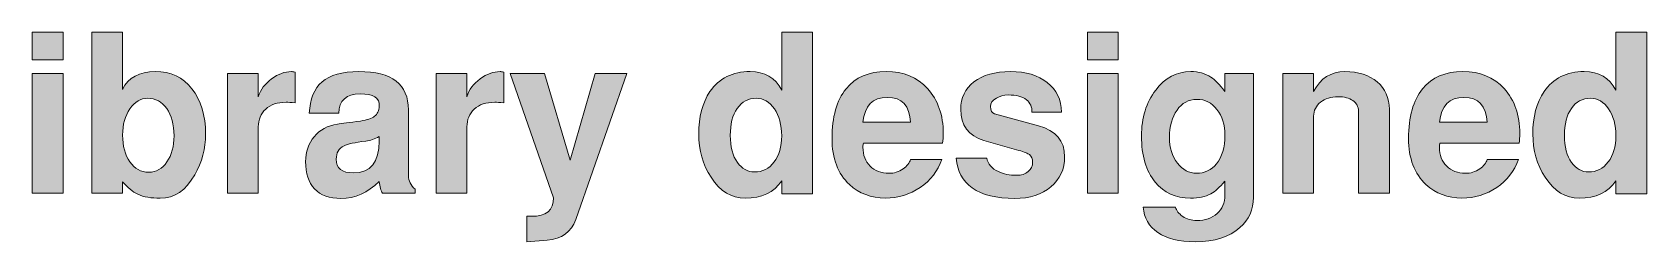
# Model space of a CAD drawing. Header units: inches. Extents: x 0.3 to 5.89, y -3.73 to -0.29.
# Drawn here: x 1.531 to 2.445, y -2.252 to -2.133 of the extents above; entities that cross this region are included whole.
import ezdxf

# ---------------------------------------------------------------- set-up
doc = ezdxf.new("R2010")
doc.units = ezdxf.units.IN
doc.header["$MEASUREMENT"] = 0
doc.layers.add('Layer 1', color=7, linetype='Continuous')

# ---------------------------------------------------------------- blocks, each defined once
blk = doc.blocks.new('block 28')
at = {"layer": 'Layer 1', "true_color": 0xed1f24}
h = blk.add_hatch(color=240, dxfattribs=at)
h.dxf.hatch_style = 2
h.paths.add_polyline_path([(1.5482, -2.14879), (1.5307, -2.14879), (1.5307, -2.13317), (1.5482, -2.13317)])
h.paths.add_polyline_path([(1.5482, -2.22429), (1.5307, -2.22429), (1.5307, -2.15654), (1.5482, -2.15654)])
h = blk.add_hatch(color=240, dxfattribs=at)
h.dxf.hatch_style = 2
edge = h.paths.add_edge_path()
edge.add_spline(control_points=[(1.62883, -2.19079), (1.62883, -2.19896), (1.62678, -2.20667), (1.62271, -2.21391), (1.6177, -2.22275), (1.61121, -2.22717), (1.6032, -2.22717), (1.59804, -2.22717), (1.59378, -2.22641), (1.59045, -2.22491), (1.58754, -2.2235), (1.58466, -2.22112), (1.58183, -2.21779), (1.58183, -2.21779), (1.58183, -2.22429), (1.58183, -2.22429), (1.58183, -2.22429), (1.56433, -2.22429), (1.56433, -2.22429), (1.56433, -2.22429), (1.56433, -2.13317), (1.56433, -2.13317), (1.56433, -2.13317), (1.58183, -2.13317), (1.58183, -2.13317), (1.58183, -2.13317), (1.58183, -2.16554), (1.58183, -2.16554), (1.58508, -2.15879), (1.59125, -2.15542), (1.60033, -2.15542), (1.60908, -2.15542), (1.61601, -2.15866), (1.62114, -2.16517), (1.62627, -2.17166), (1.62883, -2.18021), (1.62883, -2.19079)], knot_values=[0, 0, 0, 0, 1, 1, 1, 2, 2, 2, 3, 3, 3, 4, 4, 4, 5, 5, 5, 6, 6, 6, 7, 7, 7, 8, 8, 8, 9, 9, 9, 10, 10, 10, 11, 11, 11, 12, 12, 12, 12], degree=3, periodic=1)
edge = h.paths.add_edge_path()
edge.add_spline(control_points=[(1.61096, -2.19179), (1.61096, -2.18538), (1.60959, -2.18023), (1.60685, -2.17635), (1.60411, -2.17248), (1.6005, -2.17054), (1.59602, -2.17054), (1.59212, -2.17054), (1.58878, -2.17252), (1.586, -2.17648), (1.58322, -2.18044), (1.58183, -2.18542), (1.58183, -2.19141), (1.58183, -2.19758), (1.5832, -2.20262), (1.58594, -2.20654), (1.58868, -2.21046), (1.59224, -2.21242), (1.59664, -2.21242), (1.60087, -2.21242), (1.60432, -2.21048), (1.60697, -2.2066), (1.60963, -2.20272), (1.61096, -2.19779), (1.61096, -2.19179)], knot_values=[0, 0, 0, 0, 1, 1, 1, 2, 2, 2, 3, 3, 3, 4, 4, 4, 5, 5, 5, 6, 6, 6, 7, 7, 7, 8, 8, 8, 8], degree=3, periodic=1)
h = blk.add_hatch(color=240, dxfattribs=at)
h.dxf.hatch_style = 2
edge = h.paths.add_edge_path()
edge.add_spline(control_points=[(1.97259, -2.22466), (1.97259, -2.22466), (1.95509, -2.22466), (1.95509, -2.22466), (1.95509, -2.22466), (1.95509, -2.21729), (1.95509, -2.21729), (1.95076, -2.22388), (1.94384, -2.22717), (1.93434, -2.22717), (1.92667, -2.22717), (1.92025, -2.22321), (1.91509, -2.21529), (1.91042, -2.20804), (1.90809, -2.19988), (1.90809, -2.19079), (1.90809, -2.18113), (1.91021, -2.17312), (1.91446, -2.16679), (1.91963, -2.15921), (1.92721, -2.15542), (1.93722, -2.15542), (1.94546, -2.15542), (1.95142, -2.15892), (1.95509, -2.16591), (1.95509, -2.16591), (1.95509, -2.13317), (1.95509, -2.13317), (1.95509, -2.13317), (1.97259, -2.13317), (1.97259, -2.13317), (1.97259, -2.13317), (1.97259, -2.22466), (1.97259, -2.22466)], knot_values=[0, 0, 0, 0, 1, 1, 1, 2, 2, 2, 3, 3, 3, 4, 4, 4, 5, 5, 5, 6, 6, 6, 7, 7, 7, 8, 8, 8, 9, 9, 9, 10, 10, 10, 11, 11, 11, 11], degree=3, periodic=1)
edge = h.paths.add_edge_path()
edge.add_spline(control_points=[(1.95509, -2.19185), (1.95509, -2.18562), (1.95372, -2.18051), (1.95098, -2.17652), (1.94824, -2.17253), (1.9448, -2.17054), (1.94065, -2.17054), (1.93617, -2.17054), (1.9326, -2.17245), (1.92995, -2.17628), (1.92729, -2.18009), (1.92596, -2.18521), (1.92596, -2.1916), (1.92596, -2.19809), (1.92733, -2.20319), (1.93007, -2.20693), (1.93256, -2.2105), (1.93576, -2.21229), (1.93966, -2.21229), (1.94422, -2.21229), (1.94793, -2.2104), (1.95079, -2.20662), (1.95366, -2.20284), (1.95509, -2.19792), (1.95509, -2.19185)], knot_values=[0, 0, 0, 0, 1, 1, 1, 2, 2, 2, 3, 3, 3, 4, 4, 4, 5, 5, 5, 6, 6, 6, 7, 7, 7, 8, 8, 8, 8], degree=3, periodic=1)
h = blk.add_hatch(color=240, dxfattribs=at)
h.dxf.hatch_style = 2
h.paths.add_polyline_path([(2.14572, -2.14879), (2.12821, -2.14879), (2.12821, -2.13317), (2.14572, -2.13317)])
h.paths.add_polyline_path([(2.14572, -2.22429), (2.12821, -2.22429), (2.12821, -2.15654), (2.14572, -2.15654)])
h = blk.add_hatch(color=240, dxfattribs=at)
h.dxf.hatch_style = 2
edge = h.paths.add_edge_path()
edge.add_spline(control_points=[(2.44497, -2.22466), (2.44497, -2.22466), (2.42748, -2.22466), (2.42748, -2.22466), (2.42748, -2.22466), (2.42748, -2.21729), (2.42748, -2.21729), (2.42314, -2.22388), (2.41623, -2.22717), (2.40672, -2.22717), (2.39905, -2.22717), (2.39264, -2.22321), (2.38747, -2.21529), (2.38281, -2.20804), (2.38047, -2.19988), (2.38047, -2.19079), (2.38047, -2.18113), (2.3826, -2.17312), (2.38685, -2.16679), (2.39202, -2.15921), (2.3996, -2.15542), (2.4096, -2.15542), (2.41785, -2.15542), (2.42381, -2.15892), (2.42748, -2.16591), (2.42748, -2.16591), (2.42748, -2.13317), (2.42748, -2.13317), (2.42748, -2.13317), (2.44497, -2.13317), (2.44497, -2.13317), (2.44497, -2.13317), (2.44497, -2.22466), (2.44497, -2.22466)], knot_values=[0, 0, 0, 0, 1, 1, 1, 2, 2, 2, 3, 3, 3, 4, 4, 4, 5, 5, 5, 6, 6, 6, 7, 7, 7, 8, 8, 8, 9, 9, 9, 10, 10, 10, 11, 11, 11, 11], degree=3, periodic=1)
edge = h.paths.add_edge_path()
edge.add_spline(control_points=[(2.42748, -2.19185), (2.42748, -2.18562), (2.42611, -2.18051), (2.42337, -2.17652), (2.42063, -2.17253), (2.41718, -2.17054), (2.41304, -2.17054), (2.40856, -2.17054), (2.40498, -2.17245), (2.40233, -2.17628), (2.39967, -2.18009), (2.39835, -2.18521), (2.39835, -2.1916), (2.39835, -2.19809), (2.39972, -2.20319), (2.40246, -2.20693), (2.40494, -2.2105), (2.40814, -2.21229), (2.41204, -2.21229), (2.41661, -2.21229), (2.42032, -2.2104), (2.42318, -2.20662), (2.42605, -2.20284), (2.42748, -2.19792), (2.42748, -2.19185)], knot_values=[0, 0, 0, 0, 1, 1, 1, 2, 2, 2, 3, 3, 3, 4, 4, 4, 5, 5, 5, 6, 6, 6, 7, 7, 7, 8, 8, 8, 8], degree=3, periodic=1)
h = blk.add_hatch(color=240, dxfattribs=at)
h.dxf.hatch_style = 2
edge = h.paths.add_edge_path()
edge.add_spline(control_points=[(1.67959, -2.17316), (1.67725, -2.17291), (1.67554, -2.17279), (1.67446, -2.17279), (1.66954, -2.17279), (1.66569, -2.17411), (1.6629, -2.17673), (1.6601, -2.17936), (1.65871, -2.18266), (1.65871, -2.18667), (1.65871, -2.18667), (1.65871, -2.22429), (1.65871, -2.22429), (1.65871, -2.22429), (1.64121, -2.22429), (1.64121, -2.22429), (1.64121, -2.22429), (1.64121, -2.15654), (1.64121, -2.15654), (1.64121, -2.15654), (1.65871, -2.15654), (1.65871, -2.15654), (1.65871, -2.15654), (1.65871, -2.16966), (1.65871, -2.16966), (1.65996, -2.16566), (1.66246, -2.16229), (1.66621, -2.15954), (1.66996, -2.15679), (1.67371, -2.15542), (1.67746, -2.15542), (1.67788, -2.15542), (1.67859, -2.1555), (1.67959, -2.15567), (1.67959, -2.15567), (1.67959, -2.17316), (1.67959, -2.17316)], knot_values=[0, 0, 0, 0, 1, 1, 1, 2, 2, 2, 3, 3, 3, 4, 4, 4, 5, 5, 5, 6, 6, 6, 7, 7, 7, 8, 8, 8, 9, 9, 9, 10, 10, 10, 11, 11, 11, 12, 12, 12, 12], degree=3, periodic=1)
h = blk.add_hatch(color=240, dxfattribs=at)
h.dxf.hatch_style = 2
edge = h.paths.add_edge_path()
edge.add_spline(control_points=[(1.74759, -2.22429), (1.74759, -2.22429), (1.72896, -2.22429), (1.72896, -2.22429), (1.72813, -2.22296), (1.7275, -2.22075), (1.72708, -2.21766), (1.72067, -2.22408), (1.71346, -2.22729), (1.70546, -2.22729), (1.69896, -2.22729), (1.694, -2.22548), (1.69059, -2.22186), (1.68717, -2.21823), (1.68546, -2.21308), (1.68546, -2.20641), (1.68546, -2.20091), (1.68709, -2.19621), (1.69033, -2.19229), (1.69358, -2.18837), (1.69796, -2.186), (1.70346, -2.18517), (1.70604, -2.18483), (1.71042, -2.18425), (1.71659, -2.18342), (1.72025, -2.18283), (1.7229, -2.18194), (1.72452, -2.18073), (1.72615, -2.17952), (1.72704, -2.17759), (1.72721, -2.17491), (1.72746, -2.17034), (1.72384, -2.16804), (1.71634, -2.16804), (1.7085, -2.16804), (1.70446, -2.17171), (1.70421, -2.17904), (1.70421, -2.17904), (1.68758, -2.17904), (1.68758, -2.17904), (1.68791, -2.17104), (1.69031, -2.1651), (1.69477, -2.16123), (1.69923, -2.15736), (1.70621, -2.15542), (1.71571, -2.15542), (1.73438, -2.15542), (1.74371, -2.16262), (1.74371, -2.17704), (1.74371, -2.17704), (1.74371, -2.21442), (1.74371, -2.21442), (1.74371, -2.21733), (1.745, -2.21988), (1.74759, -2.22204), (1.74759, -2.22204), (1.74759, -2.22429), (1.74759, -2.22429)], knot_values=[0, 0, 0, 0, 1, 1, 1, 2, 2, 2, 3, 3, 3, 4, 4, 4, 5, 5, 5, 6, 6, 6, 7, 7, 7, 8, 8, 8, 9, 9, 9, 10, 10, 10, 11, 11, 11, 12, 12, 12, 13, 13, 13, 14, 14, 14, 15, 15, 15, 16, 16, 16, 17, 17, 17, 18, 18, 18, 19, 19, 19, 19], degree=3, periodic=1)
edge = h.paths.add_edge_path()
edge.add_spline(control_points=[(1.72721, -2.19479), (1.72721, -2.19479), (1.72721, -2.19217), (1.72721, -2.19217), (1.7247, -2.19358), (1.72214, -2.19446), (1.71954, -2.19479), (1.71343, -2.19554), (1.70933, -2.19646), (1.70723, -2.19754), (1.7043, -2.19896), (1.70283, -2.20146), (1.70283, -2.20504), (1.70283, -2.21021), (1.70606, -2.21279), (1.71251, -2.21279), (1.72231, -2.21279), (1.72721, -2.20679), (1.72721, -2.19479)], knot_values=[0, 0, 0, 0, 1, 1, 1, 2, 2, 2, 3, 3, 3, 4, 4, 4, 5, 5, 5, 6, 6, 6, 6], degree=3, periodic=1)
h = blk.add_hatch(color=240, dxfattribs=at)
h.dxf.hatch_style = 2
edge = h.paths.add_edge_path()
edge.add_spline(control_points=[(1.79771, -2.17316), (1.79538, -2.17291), (1.79367, -2.17279), (1.79258, -2.17279), (1.78767, -2.17279), (1.78381, -2.17411), (1.78102, -2.17673), (1.77823, -2.17936), (1.77684, -2.18266), (1.77684, -2.18667), (1.77684, -2.18667), (1.77684, -2.22429), (1.77684, -2.22429), (1.77684, -2.22429), (1.75933, -2.22429), (1.75933, -2.22429), (1.75933, -2.22429), (1.75933, -2.15654), (1.75933, -2.15654), (1.75933, -2.15654), (1.77684, -2.15654), (1.77684, -2.15654), (1.77684, -2.15654), (1.77684, -2.16966), (1.77684, -2.16966), (1.77808, -2.16566), (1.78059, -2.16229), (1.78434, -2.15954), (1.78809, -2.15679), (1.79184, -2.15542), (1.79559, -2.15542), (1.796, -2.15542), (1.79671, -2.1555), (1.79771, -2.15567), (1.79771, -2.15567), (1.79771, -2.17316), (1.79771, -2.17316)], knot_values=[0, 0, 0, 0, 1, 1, 1, 2, 2, 2, 3, 3, 3, 4, 4, 4, 5, 5, 5, 6, 6, 6, 7, 7, 7, 8, 8, 8, 9, 9, 9, 10, 10, 10, 11, 11, 11, 12, 12, 12, 12], degree=3, periodic=1)
h = blk.add_hatch(color=240, dxfattribs=at)
h.dxf.hatch_style = 2
edge = h.paths.add_edge_path()
edge.add_spline(control_points=[(1.86746, -2.15654), (1.86746, -2.15654), (1.83846, -2.23929), (1.83846, -2.23929), (1.83596, -2.24637), (1.83054, -2.25025), (1.82221, -2.25092), (1.82221, -2.25092), (1.81071, -2.25179), (1.81071, -2.25179), (1.81071, -2.25179), (1.81071, -2.23741), (1.81071, -2.23741), (1.81071, -2.23741), (1.81333, -2.23741), (1.81333, -2.23741), (1.82175, -2.23741), (1.82596, -2.23391), (1.82596, -2.22692), (1.82596, -2.22692), (1.80133, -2.15654), (1.80133, -2.15654), (1.80133, -2.15654), (1.82071, -2.15654), (1.82071, -2.15654), (1.82071, -2.15654), (1.83533, -2.20567), (1.83533, -2.20567), (1.83533, -2.20567), (1.84946, -2.15654), (1.84946, -2.15654), (1.84946, -2.15654), (1.86746, -2.15654), (1.86746, -2.15654)], knot_values=[0, 0, 0, 0, 1, 1, 1, 2, 2, 2, 3, 3, 3, 4, 4, 4, 5, 5, 5, 6, 6, 6, 7, 7, 7, 8, 8, 8, 9, 9, 9, 10, 10, 10, 11, 11, 11, 11], degree=3, periodic=1)
h = blk.add_hatch(color=240, dxfattribs=at)
h.dxf.hatch_style = 2
edge = h.paths.add_edge_path()
edge.add_spline(control_points=[(2.04659, -2.19054), (2.04659, -2.19254), (2.04647, -2.19434), (2.04622, -2.19592), (2.04622, -2.19592), (2.00134, -2.19592), (2.00134, -2.19592), (2.00117, -2.19642), (2.00109, -2.19721), (2.00109, -2.19829), (2.00109, -2.20271), (2.00245, -2.20627), (2.00517, -2.20898), (2.0079, -2.21169), (2.01145, -2.21304), (2.01583, -2.21304), (2.01872, -2.21304), (2.0214, -2.21221), (2.02388, -2.21054), (2.02611, -2.20896), (2.02751, -2.20717), (2.02809, -2.20517), (2.02809, -2.20517), (2.04584, -2.20517), (2.04584, -2.20517), (2.0435, -2.21175), (2.0394, -2.21704), (2.03353, -2.22104), (2.02765, -2.22504), (2.02109, -2.22704), (2.01384, -2.22704), (2.00576, -2.22704), (1.99896, -2.2245), (1.99346, -2.21941), (1.98688, -2.21333), (1.98359, -2.20462), (1.98359, -2.19329), (1.98359, -2.18113), (1.98623, -2.17177), (1.99152, -2.16523), (1.99682, -2.15868), (2.00442, -2.15542), (2.01434, -2.15542), (2.02401, -2.15542), (2.0318, -2.15864), (2.03771, -2.1651), (2.04363, -2.17156), (2.04659, -2.18004), (2.04659, -2.19054)], knot_values=[0, 0, 0, 0, 1, 1, 1, 2, 2, 2, 3, 3, 3, 4, 4, 4, 5, 5, 5, 6, 6, 6, 7, 7, 7, 8, 8, 8, 9, 9, 9, 10, 10, 10, 11, 11, 11, 12, 12, 12, 13, 13, 13, 14, 14, 14, 15, 15, 15, 16, 16, 16, 16], degree=3, periodic=1)
edge = h.paths.add_edge_path()
edge.add_spline(control_points=[(2.02809, -2.18416), (2.02758, -2.17475), (2.02321, -2.17004), (2.01497, -2.17004), (2.00664, -2.17004), (2.00201, -2.17475), (2.00109, -2.18416), (2.00109, -2.18416), (2.02809, -2.18416), (2.02809, -2.18416)], knot_values=[0, 0, 0, 0, 1, 1, 1, 2, 2, 2, 3, 3, 3, 3], degree=3, periodic=1)
h = blk.add_hatch(color=240, dxfattribs=at)
h.dxf.hatch_style = 2
edge = h.paths.add_edge_path()
edge.add_spline(control_points=[(2.11534, -2.20367), (2.11534, -2.21067), (2.11276, -2.21636), (2.1076, -2.22073), (2.10242, -2.2251), (2.09559, -2.22729), (2.0871, -2.22729), (2.07667, -2.22729), (2.06866, -2.22531), (2.06303, -2.22135), (2.05741, -2.21739), (2.05438, -2.21175), (2.05397, -2.20441), (2.05397, -2.20441), (2.07122, -2.20441), (2.07122, -2.20441), (2.07189, -2.20783), (2.0741, -2.21037), (2.07785, -2.21204), (2.08076, -2.21346), (2.08422, -2.21417), (2.08822, -2.21417), (2.0908, -2.21417), (2.09295, -2.21345), (2.09466, -2.21202), (2.09636, -2.2106), (2.09722, -2.20888), (2.09722, -2.20686), (2.09722, -2.20485), (2.09664, -2.20338), (2.09547, -2.20245), (2.09456, -2.20178), (2.09253, -2.20098), (2.08938, -2.20006), (2.08938, -2.20006), (2.06961, -2.19437), (2.06961, -2.19437), (2.06085, -2.19179), (2.05647, -2.18592), (2.05647, -2.17676), (2.05647, -2.17036), (2.05897, -2.1652), (2.06397, -2.16128), (2.06897, -2.15738), (2.07589, -2.15542), (2.08472, -2.15542), (2.0933, -2.15542), (2.10024, -2.1575), (2.10553, -2.16167), (2.11083, -2.16583), (2.11351, -2.17141), (2.11359, -2.17841), (2.11359, -2.17841), (2.09672, -2.17841), (2.09672, -2.17841), (2.09697, -2.1755), (2.09595, -2.17314), (2.09366, -2.17135), (2.09136, -2.16956), (2.08792, -2.16867), (2.08335, -2.16867), (2.08084, -2.16867), (2.07863, -2.16925), (2.07672, -2.17042), (2.07447, -2.17166), (2.07334, -2.17329), (2.07334, -2.17529), (2.07334, -2.17754), (2.0741, -2.17887), (2.0756, -2.17929), (2.0756, -2.17929), (2.10059, -2.18616), (2.10059, -2.18616), (2.11043, -2.18884), (2.11534, -2.19467), (2.11534, -2.20367)], knot_values=[0, 0, 0, 0, 1, 1, 1, 2, 2, 2, 3, 3, 3, 4, 4, 4, 5, 5, 5, 6, 6, 6, 7, 7, 7, 8, 8, 8, 9, 9, 9, 10, 10, 10, 11, 11, 11, 12, 12, 12, 13, 13, 13, 14, 14, 14, 15, 15, 15, 16, 16, 16, 17, 17, 17, 18, 18, 18, 19, 19, 19, 20, 20, 20, 21, 21, 21, 22, 22, 22, 23, 23, 23, 24, 24, 24, 25, 25, 25, 25], degree=3, periodic=1)
h = blk.add_hatch(color=240, dxfattribs=at)
h.dxf.hatch_style = 2
edge = h.paths.add_edge_path()
edge.add_spline(control_points=[(2.22222, -2.22679), (2.22222, -2.23354), (2.21968, -2.2392), (2.2146, -2.24379), (2.20868, -2.24913), (2.20022, -2.25179), (2.18922, -2.25179), (2.1803, -2.25179), (2.17329, -2.25006), (2.16816, -2.2466), (2.16304, -2.24314), (2.16026, -2.23833), (2.15985, -2.23216), (2.15985, -2.23216), (2.1782, -2.23216), (2.1782, -2.23216), (2.17862, -2.23416), (2.17996, -2.23593), (2.18222, -2.23748), (2.18448, -2.23902), (2.18716, -2.23979), (2.19026, -2.23979), (2.19495, -2.23979), (2.19876, -2.23848), (2.2017, -2.23585), (2.20463, -2.23323), (2.2061, -2.22975), (2.2061, -2.22542), (2.2061, -2.22091), (2.20605, -2.21829), (2.20597, -2.21754), (2.20321, -2.22096), (2.20057, -2.22333), (2.19806, -2.22466), (2.19504, -2.22633), (2.19123, -2.22717), (2.18662, -2.22717), (2.17824, -2.22717), (2.17158, -2.22413), (2.16664, -2.21804), (2.16144, -2.21171), (2.15885, -2.203), (2.15885, -2.19191), (2.15885, -2.18159), (2.16153, -2.17291), (2.16689, -2.16591), (2.17225, -2.15892), (2.17887, -2.15542), (2.18675, -2.15542), (2.19119, -2.15542), (2.195, -2.15646), (2.19818, -2.15854), (2.20053, -2.16012), (2.20317, -2.16284), (2.2061, -2.16667), (2.2061, -2.16667), (2.2061, -2.15654), (2.2061, -2.15654), (2.2061, -2.15654), (2.22222, -2.15654), (2.22222, -2.15654), (2.22222, -2.15654), (2.22222, -2.22679), (2.22222, -2.22679)], knot_values=[0, 0, 0, 0, 1, 1, 1, 2, 2, 2, 3, 3, 3, 4, 4, 4, 5, 5, 5, 6, 6, 6, 7, 7, 7, 8, 8, 8, 9, 9, 9, 10, 10, 10, 11, 11, 11, 12, 12, 12, 13, 13, 13, 14, 14, 14, 15, 15, 15, 16, 16, 16, 17, 17, 17, 18, 18, 18, 19, 19, 19, 20, 20, 20, 21, 21, 21, 21], degree=3, periodic=1)
edge = h.paths.add_edge_path()
edge.add_spline(control_points=[(2.2061, -2.19141), (2.2061, -2.18558), (2.2046, -2.18075), (2.2016, -2.17691), (2.1986, -2.17308), (2.1948, -2.17116), (2.19023, -2.17116), (2.18555, -2.17116), (2.1818, -2.17318), (2.17898, -2.17723), (2.17614, -2.18127), (2.17472, -2.18646), (2.17472, -2.19279), (2.17472, -2.19854), (2.1762, -2.20336), (2.17916, -2.20723), (2.18212, -2.2111), (2.18572, -2.21304), (2.18998, -2.21304), (2.19464, -2.21304), (2.19843, -2.21125), (2.20135, -2.20767), (2.20452, -2.20375), (2.2061, -2.19833), (2.2061, -2.19141)], knot_values=[0, 0, 0, 0, 1, 1, 1, 2, 2, 2, 3, 3, 3, 4, 4, 4, 5, 5, 5, 6, 6, 6, 7, 7, 7, 8, 8, 8, 8], degree=3, periodic=1)
h = blk.add_hatch(color=240, dxfattribs=at)
h.dxf.hatch_style = 2
edge = h.paths.add_edge_path()
edge.add_spline(control_points=[(2.29923, -2.22429), (2.29923, -2.22429), (2.28172, -2.22429), (2.28172, -2.22429), (2.28172, -2.22429), (2.28172, -2.17779), (2.28172, -2.17779), (2.28172, -2.17529), (2.28068, -2.17331), (2.2786, -2.17185), (2.27652, -2.1704), (2.27368, -2.16966), (2.2701, -2.16966), (2.26618, -2.16966), (2.26291, -2.17071), (2.26029, -2.17279), (2.25766, -2.17487), (2.25635, -2.1775), (2.25635, -2.18066), (2.25635, -2.18066), (2.25635, -2.22429), (2.25635, -2.22429), (2.25635, -2.22429), (2.23885, -2.22429), (2.23885, -2.22429), (2.23885, -2.22429), (2.23885, -2.15654), (2.23885, -2.15654), (2.23885, -2.15654), (2.25635, -2.15654), (2.25635, -2.15654), (2.25635, -2.15654), (2.25635, -2.16667), (2.25635, -2.16667), (2.26027, -2.15917), (2.26618, -2.15542), (2.2741, -2.15542), (2.28168, -2.15542), (2.28777, -2.15738), (2.29235, -2.16129), (2.29693, -2.16521), (2.29923, -2.17038), (2.29923, -2.17679), (2.29923, -2.17679), (2.29923, -2.22429), (2.29923, -2.22429)], knot_values=[0, 0, 0, 0, 1, 1, 1, 2, 2, 2, 3, 3, 3, 4, 4, 4, 5, 5, 5, 6, 6, 6, 7, 7, 7, 8, 8, 8, 9, 9, 9, 10, 10, 10, 11, 11, 11, 12, 12, 12, 13, 13, 13, 14, 14, 14, 15, 15, 15, 15], degree=3, periodic=1)
h = blk.add_hatch(color=240, dxfattribs=at)
h.dxf.hatch_style = 2
edge = h.paths.add_edge_path()
edge.add_spline(control_points=[(2.3731, -2.19054), (2.3731, -2.19254), (2.37298, -2.19434), (2.37273, -2.19592), (2.37273, -2.19592), (2.32785, -2.19592), (2.32785, -2.19592), (2.32768, -2.19642), (2.3276, -2.19721), (2.3276, -2.19829), (2.3276, -2.20271), (2.32896, -2.20627), (2.33169, -2.20898), (2.33441, -2.21169), (2.33796, -2.21304), (2.34234, -2.21304), (2.34523, -2.21304), (2.34791, -2.21221), (2.35039, -2.21054), (2.35262, -2.20896), (2.35402, -2.20717), (2.3546, -2.20517), (2.3546, -2.20517), (2.37235, -2.20517), (2.37235, -2.20517), (2.37002, -2.21175), (2.36591, -2.21704), (2.36004, -2.22104), (2.35416, -2.22504), (2.3476, -2.22704), (2.34035, -2.22704), (2.33227, -2.22704), (2.32547, -2.2245), (2.31997, -2.21941), (2.31339, -2.21333), (2.3101, -2.20462), (2.3101, -2.19329), (2.3101, -2.18113), (2.31274, -2.17177), (2.31803, -2.16523), (2.32333, -2.15868), (2.33093, -2.15542), (2.34085, -2.15542), (2.35052, -2.15542), (2.35831, -2.15864), (2.36422, -2.1651), (2.37014, -2.17156), (2.3731, -2.18004), (2.3731, -2.19054)], knot_values=[0, 0, 0, 0, 1, 1, 1, 2, 2, 2, 3, 3, 3, 4, 4, 4, 5, 5, 5, 6, 6, 6, 7, 7, 7, 8, 8, 8, 9, 9, 9, 10, 10, 10, 11, 11, 11, 12, 12, 12, 13, 13, 13, 14, 14, 14, 15, 15, 15, 16, 16, 16, 16], degree=3, periodic=1)
edge = h.paths.add_edge_path()
edge.add_spline(control_points=[(2.3546, -2.18416), (2.35409, -2.17475), (2.34972, -2.17004), (2.34148, -2.17004), (2.33315, -2.17004), (2.32853, -2.17475), (2.3276, -2.18416), (2.3276, -2.18416), (2.3546, -2.18416), (2.3546, -2.18416)], knot_values=[0, 0, 0, 0, 1, 1, 1, 2, 2, 2, 3, 3, 3, 3], degree=3, periodic=1)
at = {"layer": 'Layer 1', "lineweight": 0}
for points in [[(1.5482, -2.14879), (1.5307, -2.14879), (1.5307, -2.13317), (1.5482, -2.13317), (1.5482, -2.14879)], [(2.14572, -2.14879), (2.12821, -2.14879), (2.12821, -2.13317), (2.14572, -2.13317), (2.14572, -2.14879)], [(1.5482, -2.22429), (1.5307, -2.22429), (1.5307, -2.15654), (1.5482, -2.15654), (1.5482, -2.22429)], [(2.14572, -2.22429), (2.12821, -2.22429), (2.12821, -2.15654), (2.14572, -2.15654), (2.14572, -2.22429)]]:
    blk.add_lwpolyline(points, dxfattribs=at)
for points, knots in [([(1.62883, -2.19079), (1.62883, -2.19896), (1.62678, -2.20667), (1.62271, -2.21391), (1.6177, -2.22275), (1.61121, -2.22717), (1.6032, -2.22717), (1.59804, -2.22717), (1.59378, -2.22641), (1.59045, -2.22491), (1.58754, -2.2235), (1.58466, -2.22112), (1.58183, -2.21779), (1.58183, -2.21779), (1.58183, -2.22429), (1.58183, -2.22429), (1.58183, -2.22429), (1.56433, -2.22429), (1.56433, -2.22429), (1.56433, -2.22429), (1.56433, -2.13317), (1.56433, -2.13317), (1.56433, -2.13317), (1.58183, -2.13317), (1.58183, -2.13317), (1.58183, -2.13317), (1.58183, -2.16554), (1.58183, -2.16554), (1.58508, -2.15879), (1.59125, -2.15542), (1.60033, -2.15542), (1.60908, -2.15542), (1.61601, -2.15866), (1.62114, -2.16517), (1.62627, -2.17166), (1.62883, -2.18021), (1.62883, -2.19079)], [0, 0, 0, 0, 1, 1, 1, 2, 2, 2, 3, 3, 3, 4, 4, 4, 5, 5, 5, 6, 6, 6, 7, 7, 7, 8, 8, 8, 9, 9, 9, 10, 10, 10, 11, 11, 11, 12, 12, 12, 12]), ([(1.97259, -2.22466), (1.97259, -2.22466), (1.95509, -2.22466), (1.95509, -2.22466), (1.95509, -2.22466), (1.95509, -2.21729), (1.95509, -2.21729), (1.95076, -2.22388), (1.94384, -2.22717), (1.93434, -2.22717), (1.92667, -2.22717), (1.92025, -2.22321), (1.91509, -2.21529), (1.91042, -2.20804), (1.90809, -2.19988), (1.90809, -2.19079), (1.90809, -2.18113), (1.91021, -2.17312), (1.91446, -2.16679), (1.91963, -2.15921), (1.92721, -2.15542), (1.93722, -2.15542), (1.94546, -2.15542), (1.95142, -2.15892), (1.95509, -2.16591), (1.95509, -2.16591), (1.95509, -2.13317), (1.95509, -2.13317), (1.95509, -2.13317), (1.97259, -2.13317), (1.97259, -2.13317), (1.97259, -2.13317), (1.97259, -2.22466), (1.97259, -2.22466)], [0, 0, 0, 0, 1, 1, 1, 2, 2, 2, 3, 3, 3, 4, 4, 4, 5, 5, 5, 6, 6, 6, 7, 7, 7, 8, 8, 8, 9, 9, 9, 10, 10, 10, 11, 11, 11, 11]), ([(2.44497, -2.22466), (2.44497, -2.22466), (2.42748, -2.22466), (2.42748, -2.22466), (2.42748, -2.22466), (2.42748, -2.21729), (2.42748, -2.21729), (2.42314, -2.22388), (2.41623, -2.22717), (2.40672, -2.22717), (2.39905, -2.22717), (2.39264, -2.22321), (2.38747, -2.21529), (2.38281, -2.20804), (2.38047, -2.19988), (2.38047, -2.19079), (2.38047, -2.18113), (2.3826, -2.17312), (2.38685, -2.16679), (2.39202, -2.15921), (2.3996, -2.15542), (2.4096, -2.15542), (2.41785, -2.15542), (2.42381, -2.15892), (2.42748, -2.16591), (2.42748, -2.16591), (2.42748, -2.13317), (2.42748, -2.13317), (2.42748, -2.13317), (2.44497, -2.13317), (2.44497, -2.13317), (2.44497, -2.13317), (2.44497, -2.22466), (2.44497, -2.22466)], [0, 0, 0, 0, 1, 1, 1, 2, 2, 2, 3, 3, 3, 4, 4, 4, 5, 5, 5, 6, 6, 6, 7, 7, 7, 8, 8, 8, 9, 9, 9, 10, 10, 10, 11, 11, 11, 11]), ([(1.67959, -2.17316), (1.67725, -2.17291), (1.67554, -2.17279), (1.67446, -2.17279), (1.66954, -2.17279), (1.66569, -2.17411), (1.6629, -2.17673), (1.6601, -2.17936), (1.65871, -2.18266), (1.65871, -2.18667), (1.65871, -2.18667), (1.65871, -2.22429), (1.65871, -2.22429), (1.65871, -2.22429), (1.64121, -2.22429), (1.64121, -2.22429), (1.64121, -2.22429), (1.64121, -2.15654), (1.64121, -2.15654), (1.64121, -2.15654), (1.65871, -2.15654), (1.65871, -2.15654), (1.65871, -2.15654), (1.65871, -2.16966), (1.65871, -2.16966), (1.65996, -2.16566), (1.66246, -2.16229), (1.66621, -2.15954), (1.66996, -2.15679), (1.67371, -2.15542), (1.67746, -2.15542), (1.67788, -2.15542), (1.67859, -2.1555), (1.67959, -2.15567), (1.67959, -2.15567), (1.67959, -2.17316), (1.67959, -2.17316)], [0, 0, 0, 0, 1, 1, 1, 2, 2, 2, 3, 3, 3, 4, 4, 4, 5, 5, 5, 6, 6, 6, 7, 7, 7, 8, 8, 8, 9, 9, 9, 10, 10, 10, 11, 11, 11, 12, 12, 12, 12]), ([(1.74759, -2.22429), (1.74759, -2.22429), (1.72896, -2.22429), (1.72896, -2.22429), (1.72813, -2.22296), (1.7275, -2.22075), (1.72708, -2.21766), (1.72067, -2.22408), (1.71346, -2.22729), (1.70546, -2.22729), (1.69896, -2.22729), (1.694, -2.22548), (1.69059, -2.22186), (1.68717, -2.21823), (1.68546, -2.21308), (1.68546, -2.20641), (1.68546, -2.20091), (1.68709, -2.19621), (1.69033, -2.19229), (1.69358, -2.18837), (1.69796, -2.186), (1.70346, -2.18517), (1.70604, -2.18483), (1.71042, -2.18425), (1.71659, -2.18342), (1.72025, -2.18283), (1.7229, -2.18194), (1.72452, -2.18073), (1.72615, -2.17952), (1.72704, -2.17759), (1.72721, -2.17491), (1.72746, -2.17034), (1.72384, -2.16804), (1.71634, -2.16804), (1.7085, -2.16804), (1.70446, -2.17171), (1.70421, -2.17904), (1.70421, -2.17904), (1.68758, -2.17904), (1.68758, -2.17904), (1.68791, -2.17104), (1.69031, -2.1651), (1.69477, -2.16123), (1.69923, -2.15736), (1.70621, -2.15542), (1.71571, -2.15542), (1.73438, -2.15542), (1.74371, -2.16262), (1.74371, -2.17704), (1.74371, -2.17704), (1.74371, -2.21442), (1.74371, -2.21442), (1.74371, -2.21733), (1.745, -2.21988), (1.74759, -2.22204), (1.74759, -2.22204), (1.74759, -2.22429), (1.74759, -2.22429)], [0, 0, 0, 0, 1, 1, 1, 2, 2, 2, 3, 3, 3, 4, 4, 4, 5, 5, 5, 6, 6, 6, 7, 7, 7, 8, 8, 8, 9, 9, 9, 10, 10, 10, 11, 11, 11, 12, 12, 12, 13, 13, 13, 14, 14, 14, 15, 15, 15, 16, 16, 16, 17, 17, 17, 18, 18, 18, 19, 19, 19, 19]), ([(1.79771, -2.17316), (1.79538, -2.17291), (1.79367, -2.17279), (1.79258, -2.17279), (1.78767, -2.17279), (1.78381, -2.17411), (1.78102, -2.17673), (1.77823, -2.17936), (1.77684, -2.18266), (1.77684, -2.18667), (1.77684, -2.18667), (1.77684, -2.22429), (1.77684, -2.22429), (1.77684, -2.22429), (1.75933, -2.22429), (1.75933, -2.22429), (1.75933, -2.22429), (1.75933, -2.15654), (1.75933, -2.15654), (1.75933, -2.15654), (1.77684, -2.15654), (1.77684, -2.15654), (1.77684, -2.15654), (1.77684, -2.16966), (1.77684, -2.16966), (1.77808, -2.16566), (1.78059, -2.16229), (1.78434, -2.15954), (1.78809, -2.15679), (1.79184, -2.15542), (1.79559, -2.15542), (1.796, -2.15542), (1.79671, -2.1555), (1.79771, -2.15567), (1.79771, -2.15567), (1.79771, -2.17316), (1.79771, -2.17316)], [0, 0, 0, 0, 1, 1, 1, 2, 2, 2, 3, 3, 3, 4, 4, 4, 5, 5, 5, 6, 6, 6, 7, 7, 7, 8, 8, 8, 9, 9, 9, 10, 10, 10, 11, 11, 11, 12, 12, 12, 12]), ([(1.86746, -2.15654), (1.86746, -2.15654), (1.83846, -2.23929), (1.83846, -2.23929), (1.83596, -2.24637), (1.83054, -2.25025), (1.82221, -2.25092), (1.82221, -2.25092), (1.81071, -2.25179), (1.81071, -2.25179), (1.81071, -2.25179), (1.81071, -2.23741), (1.81071, -2.23741), (1.81071, -2.23741), (1.81333, -2.23741), (1.81333, -2.23741), (1.82175, -2.23741), (1.82596, -2.23391), (1.82596, -2.22692), (1.82596, -2.22692), (1.80133, -2.15654), (1.80133, -2.15654), (1.80133, -2.15654), (1.82071, -2.15654), (1.82071, -2.15654), (1.82071, -2.15654), (1.83533, -2.20567), (1.83533, -2.20567), (1.83533, -2.20567), (1.84946, -2.15654), (1.84946, -2.15654), (1.84946, -2.15654), (1.86746, -2.15654), (1.86746, -2.15654)], [0, 0, 0, 0, 1, 1, 1, 2, 2, 2, 3, 3, 3, 4, 4, 4, 5, 5, 5, 6, 6, 6, 7, 7, 7, 8, 8, 8, 9, 9, 9, 10, 10, 10, 11, 11, 11, 11]), ([(2.04659, -2.19054), (2.04659, -2.19254), (2.04647, -2.19434), (2.04622, -2.19592), (2.04622, -2.19592), (2.00134, -2.19592), (2.00134, -2.19592), (2.00117, -2.19642), (2.00109, -2.19721), (2.00109, -2.19829), (2.00109, -2.20271), (2.00245, -2.20627), (2.00517, -2.20898), (2.0079, -2.21169), (2.01145, -2.21304), (2.01583, -2.21304), (2.01872, -2.21304), (2.0214, -2.21221), (2.02388, -2.21054), (2.02611, -2.20896), (2.02751, -2.20717), (2.02809, -2.20517), (2.02809, -2.20517), (2.04584, -2.20517), (2.04584, -2.20517), (2.0435, -2.21175), (2.0394, -2.21704), (2.03353, -2.22104), (2.02765, -2.22504), (2.02109, -2.22704), (2.01384, -2.22704), (2.00576, -2.22704), (1.99896, -2.2245), (1.99346, -2.21941), (1.98688, -2.21333), (1.98359, -2.20462), (1.98359, -2.19329), (1.98359, -2.18113), (1.98623, -2.17177), (1.99152, -2.16523), (1.99682, -2.15868), (2.00442, -2.15542), (2.01434, -2.15542), (2.02401, -2.15542), (2.0318, -2.15864), (2.03771, -2.1651), (2.04363, -2.17156), (2.04659, -2.18004), (2.04659, -2.19054)], [0, 0, 0, 0, 1, 1, 1, 2, 2, 2, 3, 3, 3, 4, 4, 4, 5, 5, 5, 6, 6, 6, 7, 7, 7, 8, 8, 8, 9, 9, 9, 10, 10, 10, 11, 11, 11, 12, 12, 12, 13, 13, 13, 14, 14, 14, 15, 15, 15, 16, 16, 16, 16]), ([(2.11534, -2.20367), (2.11534, -2.21067), (2.11276, -2.21636), (2.1076, -2.22073), (2.10242, -2.2251), (2.09559, -2.22729), (2.0871, -2.22729), (2.07667, -2.22729), (2.06866, -2.22531), (2.06303, -2.22135), (2.05741, -2.21739), (2.05438, -2.21175), (2.05397, -2.20441), (2.05397, -2.20441), (2.07122, -2.20441), (2.07122, -2.20441), (2.07189, -2.20783), (2.0741, -2.21037), (2.07785, -2.21204), (2.08076, -2.21346), (2.08422, -2.21417), (2.08822, -2.21417), (2.0908, -2.21417), (2.09295, -2.21345), (2.09466, -2.21202), (2.09636, -2.2106), (2.09722, -2.20888), (2.09722, -2.20686), (2.09722, -2.20485), (2.09664, -2.20338), (2.09547, -2.20245), (2.09456, -2.20178), (2.09253, -2.20098), (2.08938, -2.20006), (2.08938, -2.20006), (2.06961, -2.19437), (2.06961, -2.19437), (2.06085, -2.19179), (2.05647, -2.18592), (2.05647, -2.17676), (2.05647, -2.17036), (2.05897, -2.1652), (2.06397, -2.16128), (2.06897, -2.15738), (2.07589, -2.15542), (2.08472, -2.15542), (2.0933, -2.15542), (2.10024, -2.1575), (2.10553, -2.16167), (2.11083, -2.16583), (2.11351, -2.17141), (2.11359, -2.17841), (2.11359, -2.17841), (2.09672, -2.17841), (2.09672, -2.17841), (2.09697, -2.1755), (2.09595, -2.17314), (2.09366, -2.17135), (2.09136, -2.16956), (2.08792, -2.16867), (2.08335, -2.16867), (2.08084, -2.16867), (2.07863, -2.16925), (2.07672, -2.17042), (2.07447, -2.17166), (2.07334, -2.17329), (2.07334, -2.17529), (2.07334, -2.17754), (2.0741, -2.17887), (2.0756, -2.17929), (2.0756, -2.17929), (2.10059, -2.18616), (2.10059, -2.18616), (2.11043, -2.18884), (2.11534, -2.19467), (2.11534, -2.20367)], [0, 0, 0, 0, 1, 1, 1, 2, 2, 2, 3, 3, 3, 4, 4, 4, 5, 5, 5, 6, 6, 6, 7, 7, 7, 8, 8, 8, 9, 9, 9, 10, 10, 10, 11, 11, 11, 12, 12, 12, 13, 13, 13, 14, 14, 14, 15, 15, 15, 16, 16, 16, 17, 17, 17, 18, 18, 18, 19, 19, 19, 20, 20, 20, 21, 21, 21, 22, 22, 22, 23, 23, 23, 24, 24, 24, 25, 25, 25, 25]), ([(2.22222, -2.22679), (2.22222, -2.23354), (2.21968, -2.2392), (2.2146, -2.24379), (2.20868, -2.24913), (2.20022, -2.25179), (2.18922, -2.25179), (2.1803, -2.25179), (2.17329, -2.25006), (2.16816, -2.2466), (2.16304, -2.24314), (2.16026, -2.23833), (2.15985, -2.23216), (2.15985, -2.23216), (2.1782, -2.23216), (2.1782, -2.23216), (2.17862, -2.23416), (2.17996, -2.23593), (2.18222, -2.23748), (2.18448, -2.23902), (2.18716, -2.23979), (2.19026, -2.23979), (2.19495, -2.23979), (2.19876, -2.23848), (2.2017, -2.23585), (2.20463, -2.23323), (2.2061, -2.22975), (2.2061, -2.22542), (2.2061, -2.22091), (2.20605, -2.21829), (2.20597, -2.21754), (2.20321, -2.22096), (2.20057, -2.22333), (2.19806, -2.22466), (2.19504, -2.22633), (2.19123, -2.22717), (2.18662, -2.22717), (2.17824, -2.22717), (2.17158, -2.22413), (2.16664, -2.21804), (2.16144, -2.21171), (2.15885, -2.203), (2.15885, -2.19191), (2.15885, -2.18159), (2.16153, -2.17291), (2.16689, -2.16591), (2.17225, -2.15892), (2.17887, -2.15542), (2.18675, -2.15542), (2.19119, -2.15542), (2.195, -2.15646), (2.19818, -2.15854), (2.20053, -2.16012), (2.20317, -2.16284), (2.2061, -2.16667), (2.2061, -2.16667), (2.2061, -2.15654), (2.2061, -2.15654), (2.2061, -2.15654), (2.22222, -2.15654), (2.22222, -2.15654), (2.22222, -2.15654), (2.22222, -2.22679), (2.22222, -2.22679)], [0, 0, 0, 0, 1, 1, 1, 2, 2, 2, 3, 3, 3, 4, 4, 4, 5, 5, 5, 6, 6, 6, 7, 7, 7, 8, 8, 8, 9, 9, 9, 10, 10, 10, 11, 11, 11, 12, 12, 12, 13, 13, 13, 14, 14, 14, 15, 15, 15, 16, 16, 16, 17, 17, 17, 18, 18, 18, 19, 19, 19, 20, 20, 20, 21, 21, 21, 21]), ([(2.29923, -2.22429), (2.29923, -2.22429), (2.28172, -2.22429), (2.28172, -2.22429), (2.28172, -2.22429), (2.28172, -2.17779), (2.28172, -2.17779), (2.28172, -2.17529), (2.28068, -2.17331), (2.2786, -2.17185), (2.27652, -2.1704), (2.27368, -2.16966), (2.2701, -2.16966), (2.26618, -2.16966), (2.26291, -2.17071), (2.26029, -2.17279), (2.25766, -2.17487), (2.25635, -2.1775), (2.25635, -2.18066), (2.25635, -2.18066), (2.25635, -2.22429), (2.25635, -2.22429), (2.25635, -2.22429), (2.23885, -2.22429), (2.23885, -2.22429), (2.23885, -2.22429), (2.23885, -2.15654), (2.23885, -2.15654), (2.23885, -2.15654), (2.25635, -2.15654), (2.25635, -2.15654), (2.25635, -2.15654), (2.25635, -2.16667), (2.25635, -2.16667), (2.26027, -2.15917), (2.26618, -2.15542), (2.2741, -2.15542), (2.28168, -2.15542), (2.28777, -2.15738), (2.29235, -2.16129), (2.29693, -2.16521), (2.29923, -2.17038), (2.29923, -2.17679), (2.29923, -2.17679), (2.29923, -2.22429), (2.29923, -2.22429)], [0, 0, 0, 0, 1, 1, 1, 2, 2, 2, 3, 3, 3, 4, 4, 4, 5, 5, 5, 6, 6, 6, 7, 7, 7, 8, 8, 8, 9, 9, 9, 10, 10, 10, 11, 11, 11, 12, 12, 12, 13, 13, 13, 14, 14, 14, 15, 15, 15, 15]), ([(2.3731, -2.19054), (2.3731, -2.19254), (2.37298, -2.19434), (2.37273, -2.19592), (2.37273, -2.19592), (2.32785, -2.19592), (2.32785, -2.19592), (2.32768, -2.19642), (2.3276, -2.19721), (2.3276, -2.19829), (2.3276, -2.20271), (2.32896, -2.20627), (2.33169, -2.20898), (2.33441, -2.21169), (2.33796, -2.21304), (2.34234, -2.21304), (2.34523, -2.21304), (2.34791, -2.21221), (2.35039, -2.21054), (2.35262, -2.20896), (2.35402, -2.20717), (2.3546, -2.20517), (2.3546, -2.20517), (2.37235, -2.20517), (2.37235, -2.20517), (2.37002, -2.21175), (2.36591, -2.21704), (2.36004, -2.22104), (2.35416, -2.22504), (2.3476, -2.22704), (2.34035, -2.22704), (2.33227, -2.22704), (2.32547, -2.2245), (2.31997, -2.21941), (2.31339, -2.21333), (2.3101, -2.20462), (2.3101, -2.19329), (2.3101, -2.18113), (2.31274, -2.17177), (2.31803, -2.16523), (2.32333, -2.15868), (2.33093, -2.15542), (2.34085, -2.15542), (2.35052, -2.15542), (2.35831, -2.15864), (2.36422, -2.1651), (2.37014, -2.17156), (2.3731, -2.18004), (2.3731, -2.19054)], [0, 0, 0, 0, 1, 1, 1, 2, 2, 2, 3, 3, 3, 4, 4, 4, 5, 5, 5, 6, 6, 6, 7, 7, 7, 8, 8, 8, 9, 9, 9, 10, 10, 10, 11, 11, 11, 12, 12, 12, 13, 13, 13, 14, 14, 14, 15, 15, 15, 16, 16, 16, 16]), ([(1.61096, -2.19179), (1.61096, -2.18538), (1.60959, -2.18023), (1.60685, -2.17635), (1.60411, -2.17248), (1.6005, -2.17054), (1.59602, -2.17054), (1.59212, -2.17054), (1.58878, -2.17252), (1.586, -2.17648), (1.58322, -2.18044), (1.58183, -2.18542), (1.58183, -2.19141), (1.58183, -2.19758), (1.5832, -2.20262), (1.58594, -2.20654), (1.58868, -2.21046), (1.59224, -2.21242), (1.59664, -2.21242), (1.60087, -2.21242), (1.60432, -2.21048), (1.60697, -2.2066), (1.60963, -2.20272), (1.61096, -2.19779), (1.61096, -2.19179)], [0, 0, 0, 0, 1, 1, 1, 2, 2, 2, 3, 3, 3, 4, 4, 4, 5, 5, 5, 6, 6, 6, 7, 7, 7, 8, 8, 8, 8]), ([(1.95509, -2.19185), (1.95509, -2.18562), (1.95372, -2.18051), (1.95098, -2.17652), (1.94824, -2.17253), (1.9448, -2.17054), (1.94065, -2.17054), (1.93617, -2.17054), (1.9326, -2.17245), (1.92995, -2.17628), (1.92729, -2.18009), (1.92596, -2.18521), (1.92596, -2.1916), (1.92596, -2.19809), (1.92733, -2.20319), (1.93007, -2.20693), (1.93256, -2.2105), (1.93576, -2.21229), (1.93966, -2.21229), (1.94422, -2.21229), (1.94793, -2.2104), (1.95079, -2.20662), (1.95366, -2.20284), (1.95509, -2.19792), (1.95509, -2.19185)], [0, 0, 0, 0, 1, 1, 1, 2, 2, 2, 3, 3, 3, 4, 4, 4, 5, 5, 5, 6, 6, 6, 7, 7, 7, 8, 8, 8, 8]), ([(2.02809, -2.18416), (2.02758, -2.17475), (2.02321, -2.17004), (2.01497, -2.17004), (2.00664, -2.17004), (2.00201, -2.17475), (2.00109, -2.18416), (2.00109, -2.18416), (2.02809, -2.18416), (2.02809, -2.18416)], [0, 0, 0, 0, 1, 1, 1, 2, 2, 2, 3, 3, 3, 3]), ([(2.2061, -2.19141), (2.2061, -2.18558), (2.2046, -2.18075), (2.2016, -2.17691), (2.1986, -2.17308), (2.1948, -2.17116), (2.19023, -2.17116), (2.18555, -2.17116), (2.1818, -2.17318), (2.17898, -2.17723), (2.17614, -2.18127), (2.17472, -2.18646), (2.17472, -2.19279), (2.17472, -2.19854), (2.1762, -2.20336), (2.17916, -2.20723), (2.18212, -2.2111), (2.18572, -2.21304), (2.18998, -2.21304), (2.19464, -2.21304), (2.19843, -2.21125), (2.20135, -2.20767), (2.20452, -2.20375), (2.2061, -2.19833), (2.2061, -2.19141)], [0, 0, 0, 0, 1, 1, 1, 2, 2, 2, 3, 3, 3, 4, 4, 4, 5, 5, 5, 6, 6, 6, 7, 7, 7, 8, 8, 8, 8]), ([(2.3546, -2.18416), (2.35409, -2.17475), (2.34972, -2.17004), (2.34148, -2.17004), (2.33315, -2.17004), (2.32853, -2.17475), (2.3276, -2.18416), (2.3276, -2.18416), (2.3546, -2.18416), (2.3546, -2.18416)], [0, 0, 0, 0, 1, 1, 1, 2, 2, 2, 3, 3, 3, 3]), ([(2.42748, -2.19185), (2.42748, -2.18562), (2.42611, -2.18051), (2.42337, -2.17652), (2.42063, -2.17253), (2.41718, -2.17054), (2.41304, -2.17054), (2.40856, -2.17054), (2.40498, -2.17245), (2.40233, -2.17628), (2.39967, -2.18009), (2.39835, -2.18521), (2.39835, -2.1916), (2.39835, -2.19809), (2.39972, -2.20319), (2.40246, -2.20693), (2.40494, -2.2105), (2.40814, -2.21229), (2.41204, -2.21229), (2.41661, -2.21229), (2.42032, -2.2104), (2.42318, -2.20662), (2.42605, -2.20284), (2.42748, -2.19792), (2.42748, -2.19185)], [0, 0, 0, 0, 1, 1, 1, 2, 2, 2, 3, 3, 3, 4, 4, 4, 5, 5, 5, 6, 6, 6, 7, 7, 7, 8, 8, 8, 8]), ([(1.72721, -2.19479), (1.72721, -2.19479), (1.72721, -2.19217), (1.72721, -2.19217), (1.7247, -2.19358), (1.72214, -2.19446), (1.71954, -2.19479), (1.71343, -2.19554), (1.70933, -2.19646), (1.70723, -2.19754), (1.7043, -2.19896), (1.70283, -2.20146), (1.70283, -2.20504), (1.70283, -2.21021), (1.70606, -2.21279), (1.71251, -2.21279), (1.72231, -2.21279), (1.72721, -2.20679), (1.72721, -2.19479)], [0, 0, 0, 0, 1, 1, 1, 2, 2, 2, 3, 3, 3, 4, 4, 4, 5, 5, 5, 6, 6, 6, 6])]:
    blk.add_open_spline(points, degree=3, knots=knots, dxfattribs=at)
blk = doc.blocks.new('block 27')
at = {"layer": 'Layer 1'}
blk.add_blockref('block 28', (0, 0), dxfattribs=at)

msp = doc.modelspace()

# ---------------------------------------------------------------- block references
at = {"layer": 'Layer 1'}
msp.add_blockref('block 27', (0, 0), dxfattribs=at)

doc.saveas('drawing.dxf')
